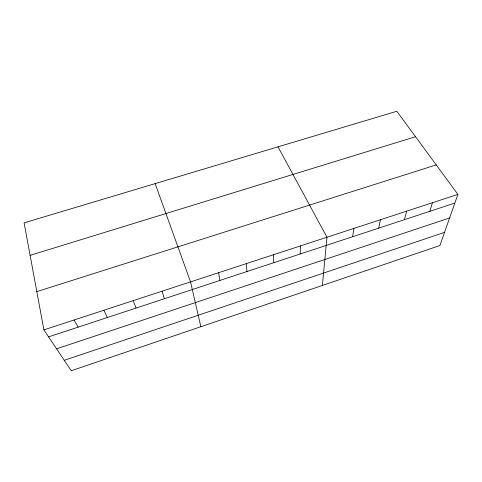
<?xml version="1.0" encoding="UTF-8"?>
<svg xmlns="http://www.w3.org/2000/svg" width="482" height="482" viewBox="0 0 482 482"><rect width="100%" height="100%" fill="white"/><g stroke="black" fill="none" stroke-linecap="round" stroke-linejoin="round"><path stroke-width="0.72" d="M300.153 254.014L300.455 245.916M322.38 285.446L326.971 237.24L278.006 146.841M352.643 236.728L353.902 228.426M378.725 228.137L380.455 219.738M404.452 219.665L406.633 211.17M429.824 211.309L432.444 202.723M457.9 194.391L439.903 245.537L71.252 370.736L43.898 329.869L24.1 222.853L396.831 111.264L457.9 194.391L43.898 329.869M64.269 360.307L444.537 232.366M56.581 348.817L449.61 217.954M48.586 336.87L454.845 203.067M36.825 291.622L436.24 164.904M30.113 255.352L415.532 136.719M74.108 319.988L78.168 327.127M103.865 310.251L107.329 317.524M133.183 300.654L136.063 308.058M155.138 183.624L190.559 281.88L200.861 326.718M162.079 291.2L164.392 298.732M218.623 272.698L219.846 280.464M246.29 263.642L246.989 271.523M273.565 254.713L273.758 262.708"/></g></svg>
